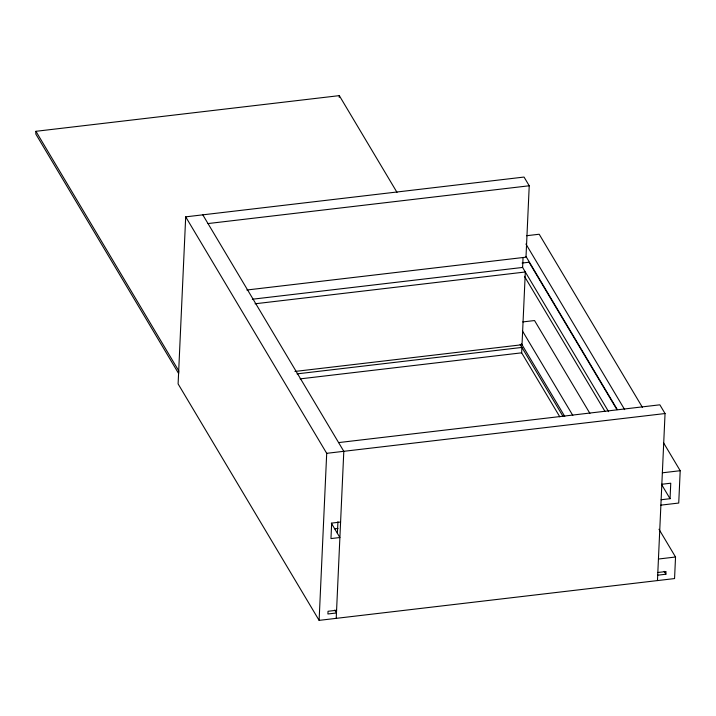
<?xml version="1.0" encoding="UTF-8"?>
<svg xmlns="http://www.w3.org/2000/svg" width="716" height="716" viewBox="0 0 716 716"><rect width="100%" height="100%" fill="white"/><g stroke="black" fill="none" stroke-linecap="round" stroke-linejoin="round"><path stroke-width="1.07" d="M35.925 131.305L35.8 134.008L178.615 373.51L178.74 370.816L35.925 131.305L339.312 95.631L397.013 192.389M246.85 290.007L525.992 257.178L529.231 185.775L524.04 177.058L185.695 216.85L178.105 383.901L319.112 620.369L674.562 578.573L675.537 557.012L658.988 529.249M339.232 97.421L339.312 95.631M319.112 620.369L326.702 453.326L185.695 216.85M337.406 533.366L337.934 521.722M336.216 618.364L343.805 451.313L202.798 214.845M523.038 257.921L522.608 267.444L252.327 299.234M657.458 580.578L665.048 413.535L659.848 404.817L338.605 442.595M657.7 575.19L665.88 574.232L666.005 571.538L657.825 572.496M661.128 499.75L670.051 498.703L670.758 483.21L661.835 484.258M663.643 442.944L680.2 470.707L678.732 503.044L660.886 505.138M207.998 223.562L529.231 185.775M526.591 235.716L539.193 234.239L642.52 407.52M522.107 263.049L529.043 262.226L616.959 409.668M255.039 303.781L525.32 271.99L522.018 344.736L294.929 371.452M522.778 321.923L534.539 320.544L589.912 413.409M297.024 373.877L521.892 347.43L521.651 352.827L300.102 378.88M326.702 453.326L665.048 413.535M662.354 472.811L680.2 470.707M340.592 522.045L331.669 523.092L330.962 538.584L339.885 537.528L331.329 523.172M334.694 528.82L338.015 528.426M658.443 559.026L675.537 557.012M336.583 610.274L328.035 611.285L327.91 613.979L336.466 612.977L334.748 610.104M525.911 243.995L624.674 409.624M525.965 256.4L617.308 409.588M661.486 484.338L670.051 498.703M522.403 267.104L608.609 411.673M524.443 276.322L604.939 411.315M522.573 331.168L572.809 415.414M664.171 571.359L665.88 574.232M521.382 343.68L564.772 416.444M520.12 344.459L562.937 416.265M521.588 352.72L559.84 416.864"/></g></svg>
